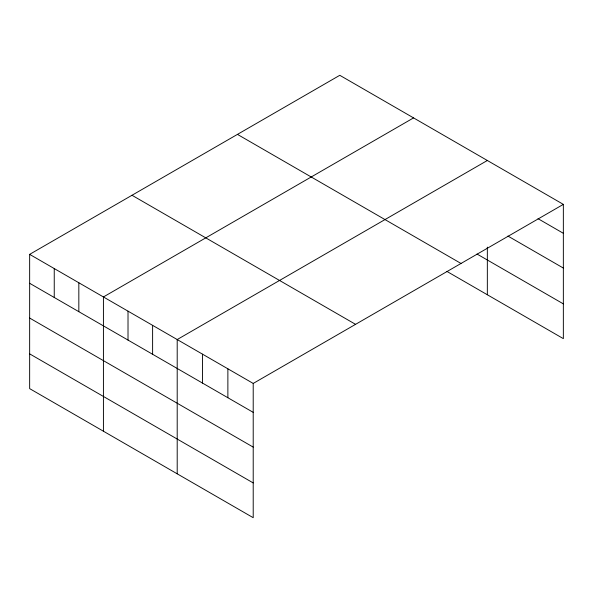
<?xml version="1.0" encoding="UTF-8"?>
<svg xmlns="http://www.w3.org/2000/svg" width="593" height="593" viewBox="0 0 593 593"><rect width="100%" height="100%" fill="white"/><g stroke="black" fill="none" stroke-linecap="round" stroke-linejoin="round"><path stroke-width="0.89" d="M29.65 254.36L253.211 383.434L253.211 517.696L29.65 388.623L29.65 254.36L339.789 75.304L563.35 204.377L563.35 338.64L446.885 271.401M413.566 117.896L103.427 296.952L103.427 431.222M487.342 160.488L177.203 339.544L177.203 473.814M253.211 383.434L563.35 204.377M538.014 218.669L563.35 233.301M507.927 236.058L563.35 268.058M477.024 254.041L563.35 303.875M237.445 134.389L461.006 263.462M131.994 195.267L355.555 324.341M29.65 283.284L253.211 412.357M29.65 318.048L253.211 447.115M29.65 353.865L253.211 482.932M487.342 247.133L487.342 294.758M227.875 368.802L227.875 397.725M202.539 354.177L202.539 383.1M152.609 325.349L152.609 354.273M128.014 311.155L128.014 340.071M78.832 282.757L78.832 311.681M54.245 268.555L54.245 297.478"/></g></svg>
